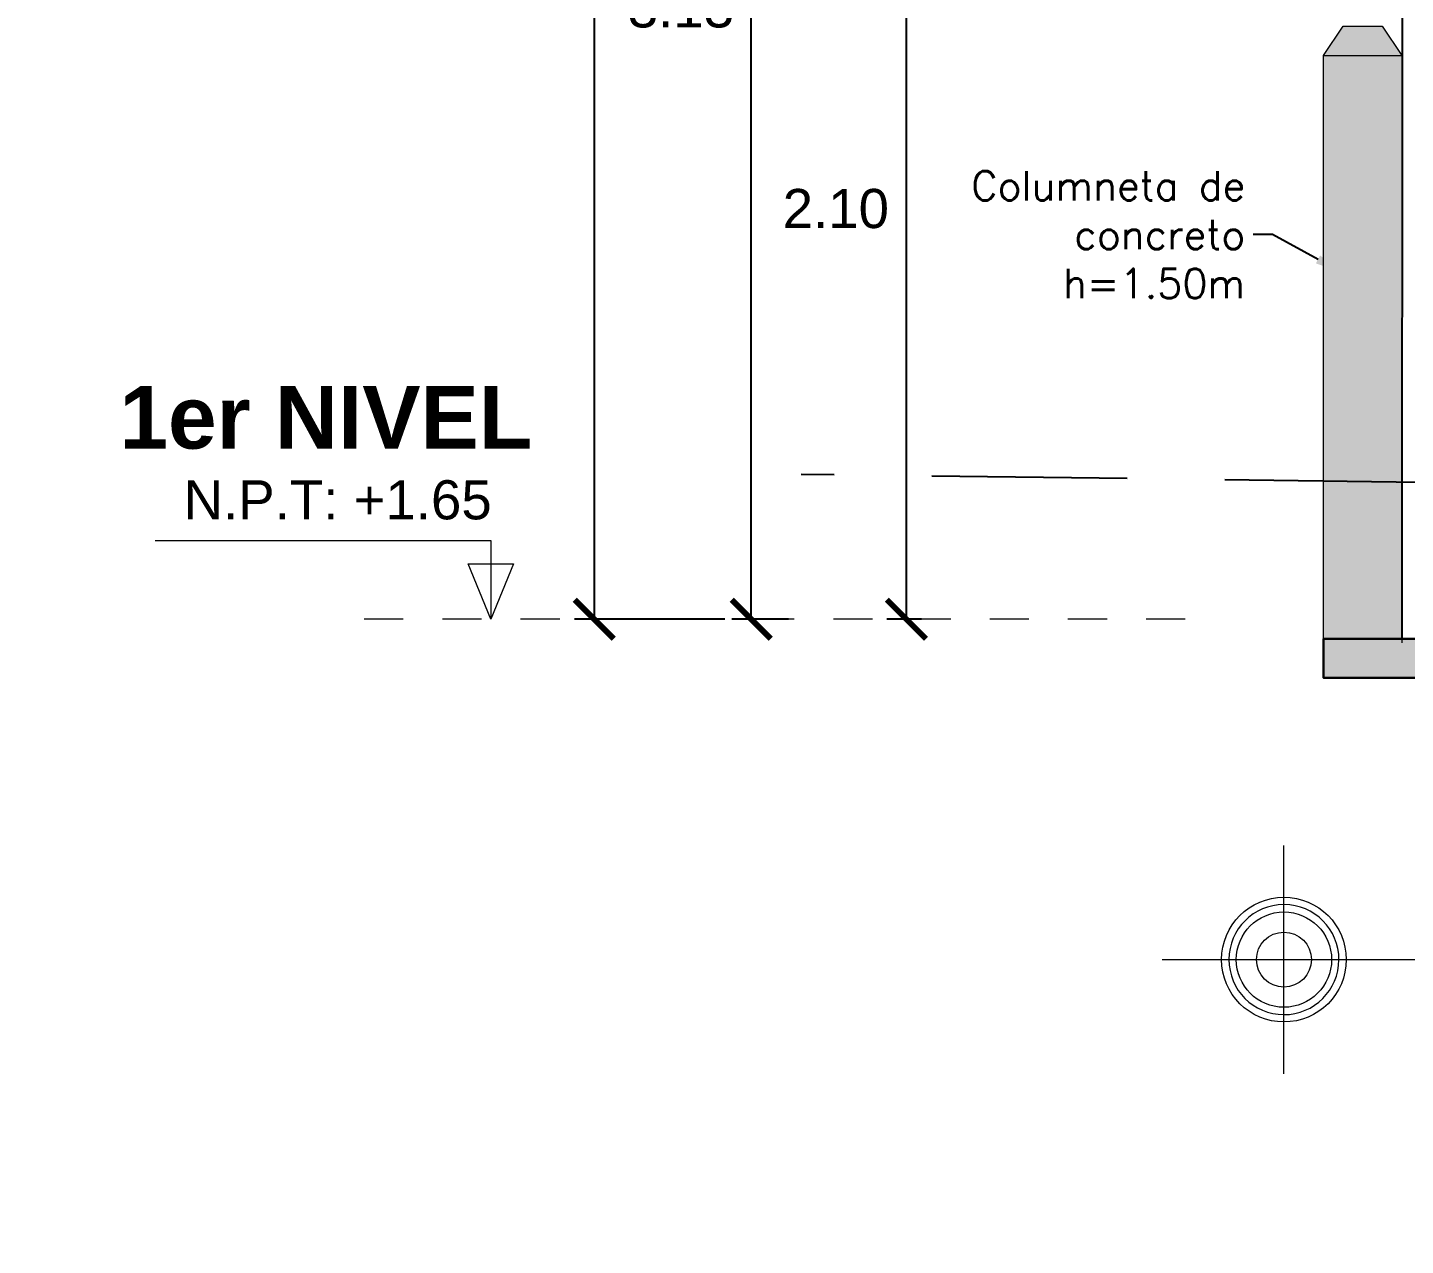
# Model space of a CAD drawing. Header units: millimetres. Extents: x -3570 to 5754, y -12788176 to 1214.
# Drawn here: x 3396.09 to 3399.614, y 1185.33 to 1188.445 of the extents above; entities that cross this region are included whole.
import ezdxf
from ezdxf import colors
from ezdxf.entities.mleader import LeaderData, LeaderLine
from ezdxf.enums import TextEntityAlignment as Align
from ezdxf.math import Vec2, Vec3

# ---------------------------------------------------------------- set-up
doc = ezdxf.new("R2010")
doc.units = ezdxf.units.MM
for name, pattern in [('CONTINUA', [0]), ('DASHED', [0.75, 0.5, -0.25]), ('HIDDEN2', [4.7625, 3.175, -1.5875]), ('TRAZOS1', [0.15, 0.1, -0.05])]:
    doc.linetypes.add(name, pattern=pattern)
for name, color, linetype, lineweight in [('.', 7, 'Continuous', 0), ('07. TARRAJEO.', 70, 'Continuous', 0), ('31. LOSA Y TECHO EN CORTE.', 7, 'Continuous', 30), ('COTAS', 7, 'Continuous', 0), ('LINEAS ELEVACIONES', 252, 'Continuous', 0), ('PROYECCION', 1, 'HIDDEN2', 9), ('SGE_TEXTO-CHICOS-03', 3, 'Continuous', 9), ('Texto', 7, 'Continuous', 5), ('TEXTOS-CHICOS-03', 3, 'Continuous', 5), ('TEXTOS-MEDIANOS-04', 4, 'Continuous', 35)]:
    doc.layers.add(name, color=color, linetype=linetype, lineweight=lineweight)
doc.layers.add('C-ROAD-PROF', color=1, linetype='DASHED')
doc.layers.add('PARA CORTES ARQ', color=251, linetype='Continuous')
doc.styles.add('A-1', font='swissl.ttf', dxfattribs={"height": 0.07})
doc.styles.add('COTAS', font='arial.ttf')
doc.styles.add('ESC 1-50 C', font='arial.ttf', dxfattribs={"height": 0.075})
doc.styles.add('HUECA', font='swissbo.ttf')
doc.dimstyles.new('Escala1_50', dxfattribs={"dimtxt": 0.1, "dimasz": 0.1, "dimexe": 0.05, "dimexo": 0.25, "dimgap": 0.05, "dimtad": 2, "dimtih": 1, "dimtoh": 1, "dimzin": 1, "dimdsep": 46, "dimtxsty": 'COTAS', "dimblk": 'ARCHTICK', "dimcen": 0.04, "dimclrd": 1, "dimclre": 1, "dimclrt": 7, "dimadec": 0, "dimazin": 0, "dimtfac": 1, "dimtmove": 2, "dimatfit": 3, "dimfxl": 1, "dimtolj": 1, "dimtzin": 4, "dimarcsym": 0})

# ---------------------------------------------------------------- blocks, each defined once
blk = doc.blocks.new('_ArchTick')
at = {"color": 0, "linetype": 'Continuous', "const_width": 0.15}
blk.add_lwpolyline([(-0.5, -0.5), (0.5, 0.5)], dxfattribs=at)
blk = doc.blocks.new('*D442')
at = {"layer": 'COTAS', "color": 1, "lineweight": -2, "transparency": 16777216}
for p, q in [((3398.3632, 1189.0313), (3398.2882, 1189.0313)), ((3398.3382, 1186.9313), (3398.3382, 1189.0313)), ((3398.377, 1186.9313), (3398.2882, 1186.9313))]:
    blk.add_line(p, q, dxfattribs=at)
at = {"layer": 'Defpoints', "color": 0, "lineweight": 30, "transparency": 16777216}
for p in [(3398.3382, 1189.0313), (3398.6132, 1189.0313), (3398.627, 1186.9313, -24926854.2474)]:
    blk.add_point(p, dxfattribs=at)
at = {"layer": 'COTAS', "color": 1, "lineweight": -2, "transparency": 16777216, "xscale": 0.1, "yscale": 0.1, "zscale": 0.1}
for p, rotation in [((3398.3382, 1189.0313), 90), ((3398.3382, 1186.9313), 270)]:
    blk.add_blockref('_ArchTick', p, dxfattribs=dict(at, rotation=rotation))
at = {"layer": 'COTAS', "color": 7, "transparency": 16777216, "insert": (3398.1576, 1187.9813), "char_height": 0.1, "attachment_point": 5, "style": 'COTAS'}
blk.add_mtext('\\A1;2.10', dxfattribs=at)
blk = doc.blocks.new('*D445')
at = {"layer": 'COTAS', "color": 1, "lineweight": -2, "transparency": 16777216}
for p, q in [((3397.8816, 1190.0574), (3397.8912, 1190.0574)), ((3397.9412, 1186.9313), (3397.9412, 1190.0574)), ((3398.0365, 1186.9313), (3397.8912, 1186.9313))]:
    blk.add_line(p, q, dxfattribs=at)
at = {"layer": 'Defpoints', "color": 0, "lineweight": 30, "transparency": 16777216}
for p in [(3397.9412, 1190.0574), (3398.1316, 1190.0574), (3398.2865, 1186.9313, -24926854.2474)]:
    blk.add_point(p, dxfattribs=at)
at = {"layer": 'COTAS', "color": 1, "lineweight": -2, "transparency": 16777216, "xscale": 0.1, "yscale": 0.1, "zscale": 0.1}
for p, rotation in [((3397.9412, 1190.0574), 90), ((3397.9412, 1186.9313), 270)]:
    blk.add_blockref('_ArchTick', p, dxfattribs=dict(at, rotation=rotation))
at = {"layer": 'COTAS', "color": 7, "transparency": 16777216, "insert": (3397.7614, 1188.4943), "char_height": 0.1, "attachment_point": 5, "style": 'COTAS'}
blk.add_mtext('\\A1;3.13', dxfattribs=at)
blk = doc.blocks.new('*D427')
at = {"layer": 'COTAS', "color": 1, "lineweight": -2, "transparency": 16777216}
for p, q in [((3398.2693, 1190.6321), (3397.4895, 1190.6321)), ((3397.5395, 1190.6321), (3397.5395, 1186.9313)), ((3397.8741, 1186.9313), (3397.4895, 1186.9313))]:
    blk.add_line(p, q, dxfattribs=at)
at = {"layer": 'Defpoints', "color": 0, "lineweight": 30, "transparency": 16777216}
for p in [(3398.5193, 1190.6321), (3397.5395, 1186.9313), (3398.1241, 1186.9313, -24926854.2474)]:
    blk.add_point(p, dxfattribs=at)
at = {"layer": 'COTAS', "color": 1, "lineweight": -2, "transparency": 16777216, "xscale": 0.1, "yscale": 0.1, "zscale": 0.1}
for p, rotation in [((3397.5395, 1190.6321), 90), ((3397.5395, 1186.9313), 270)]:
    blk.add_blockref('_ArchTick', p, dxfattribs=dict(at, rotation=rotation))
at = {"layer": 'COTAS', "color": 7, "transparency": 16777216, "insert": (3397.3598, 1188.7817), "char_height": 0.1, "attachment_point": 5, "style": 'COTAS'}
blk.add_mtext('\\A1;3.70', dxfattribs=at)
blk = doc.blocks.new('*U290')
at = {"color": 9, "true_color": 0xc7c8ca}
blk.add_wipeout([(2.937, 0), (2.937, -0.1), (0, -0.1), (0, 0)], dxfattribs=at)
at = {"layer": '31. LOSA Y TECHO EN CORTE.', "lineweight": 0}
h = blk.add_hatch(dxfattribs=at)
h.set_pattern_fill('AR-CONC', color=256, scale=0.0005)
h.set_pattern_definition([(50, (-204.7186, 52.209195), (0.091092334, -0.007969543), [0.009525, -0.104775]), (355, (-204.7186, 52.209195), (-0.01762171, 0.095528423), [0.00762, -0.083820292]), (100.451445, (-204.71101, 52.20853), (0.073470624, 0.087558876), [0.008095004, -0.089045122]), (46.1842, (-204.7186, 52.2346), (0.13553952, -0.021021164), [0.0142875, -0.1571625]), (96.63556, (-204.7073, 52.23284), (0.11870207, 0.12371306), [0.01214251, -0.1335678]), (351.18415, (-204.7186, 52.2346), (0.11870207, 0.12371306), [0.01142998, -0.12572987]), (21, (-204.7059, 52.228245), (0.075807196, -0.0511326), [0.009525, -0.104775]), (326, (-204.7059, 52.228245), (0.030901014, 0.092093983), [0.00762, -0.08382]), (71.451445, (-204.69958, 52.22398), (0.10670821, 0.040961384), [0.008095004, -0.08904497]), (37.5, (-204.7186, 52.209195), (0.0015443016, 0.0422775194), [0, -0.082804, 0, -0.08509, 0, -0.0841375]), (7.5, (-204.7186, 52.209195), (0.033409831, 0.050090287), [0, -0.048514, 0, -0.080899, 0, -0.0320675]), (327.5, (-204.746922, 52.209195), (0.0677952976, -0.002864372), [0, -0.03175, 0, -0.09906, 0, -0.131445]), (317.5, (-204.75962, 52.209195), (0.07406459, 0.012713246), [0, -0.041275, 0, -0.065786, 0, -0.093345])])
h.paths.add_polyline_path([(0, -0.1), (2.937, -0.1), (2.937, 0), (0, 0)])
at = {"layer": '07. TARRAJEO.'}
blk.add_line((0.015, -0.1), (2.937, -0.1), dxfattribs=at)
at = {"layer": '31. LOSA Y TECHO EN CORTE.'}
blk.add_lwpolyline([(0, -0.1), (2.937, -0.1), (2.937, 0), (0, 0)], close=True, dxfattribs=at)
blk = doc.blocks.new('a aa a')
at = {"layer": 'C-ROAD-PROF', "color": 1, "linetype": 'DASHED', "lineweight": -3}
for p, q in [((-45250.0533, 28340.6261), (-45249.1348, 28341.4335)), ((-45249.1348, 28341.4335), (-45246.7056, 28341.4335)), ((-45246.7056, 28341.4335), (-45245.1221, 28341.4541)), ((-45250.272, 28340.3895), (-45250.0533, 28340.6261)), ((-45251.1602, 28340.3427), (-45250.272, 28340.3895))]:
    blk.add_line(p, q, dxfattribs=at)

msp = doc.modelspace()

# ---------------------------------------------------------------- linework, layer by layer
at = {"layer": 'LINEAS ELEVACIONES', "color": 9, "true_color": 0xc7c8ca, "elevation": -99722248.4331, "flags": 128}
msp.add_lwpolyline([(3399.4048, 1188.3732), (3399.4548, 1188.4482), (3399.5548, 1188.4482), (3399.6049, 1188.3732)], dxfattribs=at)
at = {"layer": 'LINEAS ELEVACIONES', "elevation": -99722248.4331}
msp.add_lwpolyline([(3396.417, 1187.1325), (3397.2749, 1187.1325), (3397.2749, 1186.9313), (3397.217, 1187.0734), (3397.3328, 1187.0734), (3397.2749, 1186.9313)], dxfattribs=at)
at = {"layer": 'PROYECCION', "linetype": 'TRAZOS1'}
msp.add_line((3399.0513, 1186.9313, -99722248.4331), (3396.8616, 1186.9313, -99722248.4331), dxfattribs=at)
at = {"layer": 'Texto', "color": 7, "linetype": 'Continuous', "lineweight": 5}
for p, q in [((3399.3036, 1185.7691, -99722248.4331), (3399.3036, 1186.3527, -99722248.4331)), ((3398.9924, 1186.0609, -99722248.4331), (3401.7895, 1186.0609, -99722248.4331))]:
    msp.add_line(p, q, dxfattribs=at)
for radius in [0.1594, 0.1219]:
    msp.add_circle((3399.3036, 1186.0609, -99722248.4331), radius, dxfattribs=at)
at = {"layer": 'Texto', "color": 7, "linetype": 'Continuous'}
msp.add_circle((3399.3036, 1186.0609, -99722248.4331), 0.0703, dxfattribs=at)
at = {"layer": 'Texto', "color": 7}
msp.add_arc((3399.3036, 1186.0609, -99722248.4331), 0.1407, 90.0005, 89.8703, dxfattribs=at)

# ---------------------------------------------------------------- block references
at = {"color": 6, "xscale": -1}
msp.add_blockref('*U290', (3402.3418, 1186.8813, -99722248.4331), dxfattribs=at)

# ---------------------------------------------------------------- texts
at = {"layer": 'TEXTOS-CHICOS-03', "style": 'A-1'}
msp.add_text('N.P.T: +1.65', height=0.1, dxfattribs=at).set_placement((3396.4895, 1187.2369, -99722248.4331), align=Align.MIDDLE_LEFT)
at = {"layer": 'TEXTOS-MEDIANOS-04', "style": 'HUECA'}
msp.add_text('1er NIVEL', height=0.16, dxfattribs=at).set_placement((3396.3253, 1187.3678, -99722248.4331))

# ---------------------------------------------------------------- dimensions: what is measured, and where the dimension line sits
at = {"layer": 'COTAS', "color": 9, "true_color": 0xc7c8ca}
for base, p1, p2, picture, middle in [((3397.5395, 1186.9313, -99722248.4331), (3398.5193, 1190.6321, -99722248.4331), (3398.1241, 1186.9313, -124649102.6805), '*D427', (3397.3598, 1188.7817, -99722248.4331)), ((3397.9412, 1190.0574, -99722248.4331), (3398.2865, 1186.9313, -124649102.6805), (3398.1316, 1190.0574, -99722248.4331), '*D445', (3397.7614, 1188.4943, -99722248.4331)), ((3398.3382, 1189.0313, -99722248.4331), (3398.627, 1186.9313, -124649102.6805), (3398.6132, 1189.0313, -99722248.4331), '*D442', (3398.1576, 1187.9813, -99722248.4331))]:
    dim = msp.add_linear_dim(base=base, p1=p1, p2=p2, angle=90, dimstyle='Escala1_50', dxfattribs=at)
    dim.commit()
    dim.dimension.update_dxf_attribs({"geometry": picture, "text_midpoint": middle})

# ---------------------------------------------------------------- leaders
at = {"layer": 'SGE_TEXTO-CHICOS-03'}
ml = msp.add_multileader_mtext('Standard', dxfattribs=at)
ml.set_content('{\\Fromans|c0;Columneta de \\Pconcreto h=1.50m}', color=256, style='ESC 1-50 C')
ml.set_leader_properties()
ml.build(insert=Vec2(0, 0))
ml.multileader.update_dxf_attribs({"text_left_attachment_type": 2, "text_right_attachment_type": 2, "dogleg_length": 0.1, "arrow_head_size": 0.07})
ctx = ml.context
ctx.base_point, ctx.char_height, ctx.arrow_head_size, ctx.landing_gap_size, ctx.plane_origin = Vec3(3398.4096, 1187.9153, -199444695.0946), 0.075, 0.07, 0.02, Vec3(3397.9351, 1186.957, -199444695.0946)
ctx.left_attachment, ctx.right_attachment, ctx.text_align_type = 2, 2, 2
notes = []
notes.append((ctx, [(1, (1, 1, 0), (3399.2746, 1187.9153, -199444695.0946), (-1, 0), 0.05, [(0, [(3399.4522, 1187.8181, -199444695.0946)], 0, [])])]))
ctx.mtext.insert, ctx.mtext.width, ctx.mtext.alignment, ctx.mtext.flow_direction = Vec3(3399.2046, 1188.0778, -199444695.0946), 0.829647, 3, 5
for ctx, leaders in notes:
    for number, flags, end, landing, length, lines in leaders:
        leader = LeaderData()
        leader.index, (leader.has_last_leader_line, leader.has_dogleg_vector, leader.attachment_direction) = number, flags
        leader.last_leader_point, leader.dogleg_vector, leader.dogleg_length = Vec3(end), Vec3(landing), length
        for number, points, colour, breaks in lines:
            line = LeaderLine()
            line.index, line.vertices, line.color, line.breaks = number, Vec3.list(points), colors.encode_raw_color(colour), breaks
            leader.lines.append(line)
        ctx.leaders.append(leader)

# ---------------------------------------------------------------- next in the draw order: hatches: boundary and pattern name
at = {"layer": '.', "linetype": 'CONTINUA', "true_color": 0xc7c8ca, "transparency": 33554559}
h = msp.add_hatch(color=9, dxfattribs=at)
h.dxf.hatch_style = 1
h.paths.add_polyline_path([(3399.5548, 1188.4482), (3399.4548, 1188.4482), (3399.4048, 1188.3732), (3399.6049, 1188.3732)])
h.paths.add_polyline_path([(3399.6049, 1188.3732), (3399.4048, 1188.3732), (3399.4048, 1186.8813), (3399.6049, 1186.8813)])

# ---------------------------------------------------------------- next in the draw order: linework, layer by layer
at = {"layer": 'LINEAS ELEVACIONES', "color": 9, "true_color": 0xc7c8ca, "elevation": -99722248.4331, "flags": 128}
msp.add_lwpolyline([(3399.4048, 1186.8713), (3399.4048, 1188.3732), (3399.6049, 1188.3732), (3399.6049, 1186.8713)], dxfattribs=at)
at = {"layer": 'PARA CORTES ARQ', "color": 3}
msp.add_line((3399.6069, 1190.2724, -99722248.4331), (3399.6049, 1186.8813, -99722248.4331), dxfattribs=at)

# ---------------------------------------------------------------- next in the draw order: block references
at = {"xscale": -1}
msp.add_blockref('a aa a', (-41847.0528, -27154.1522, -99722248.4331), dxfattribs=at)

doc.saveas('drawing.dxf')
